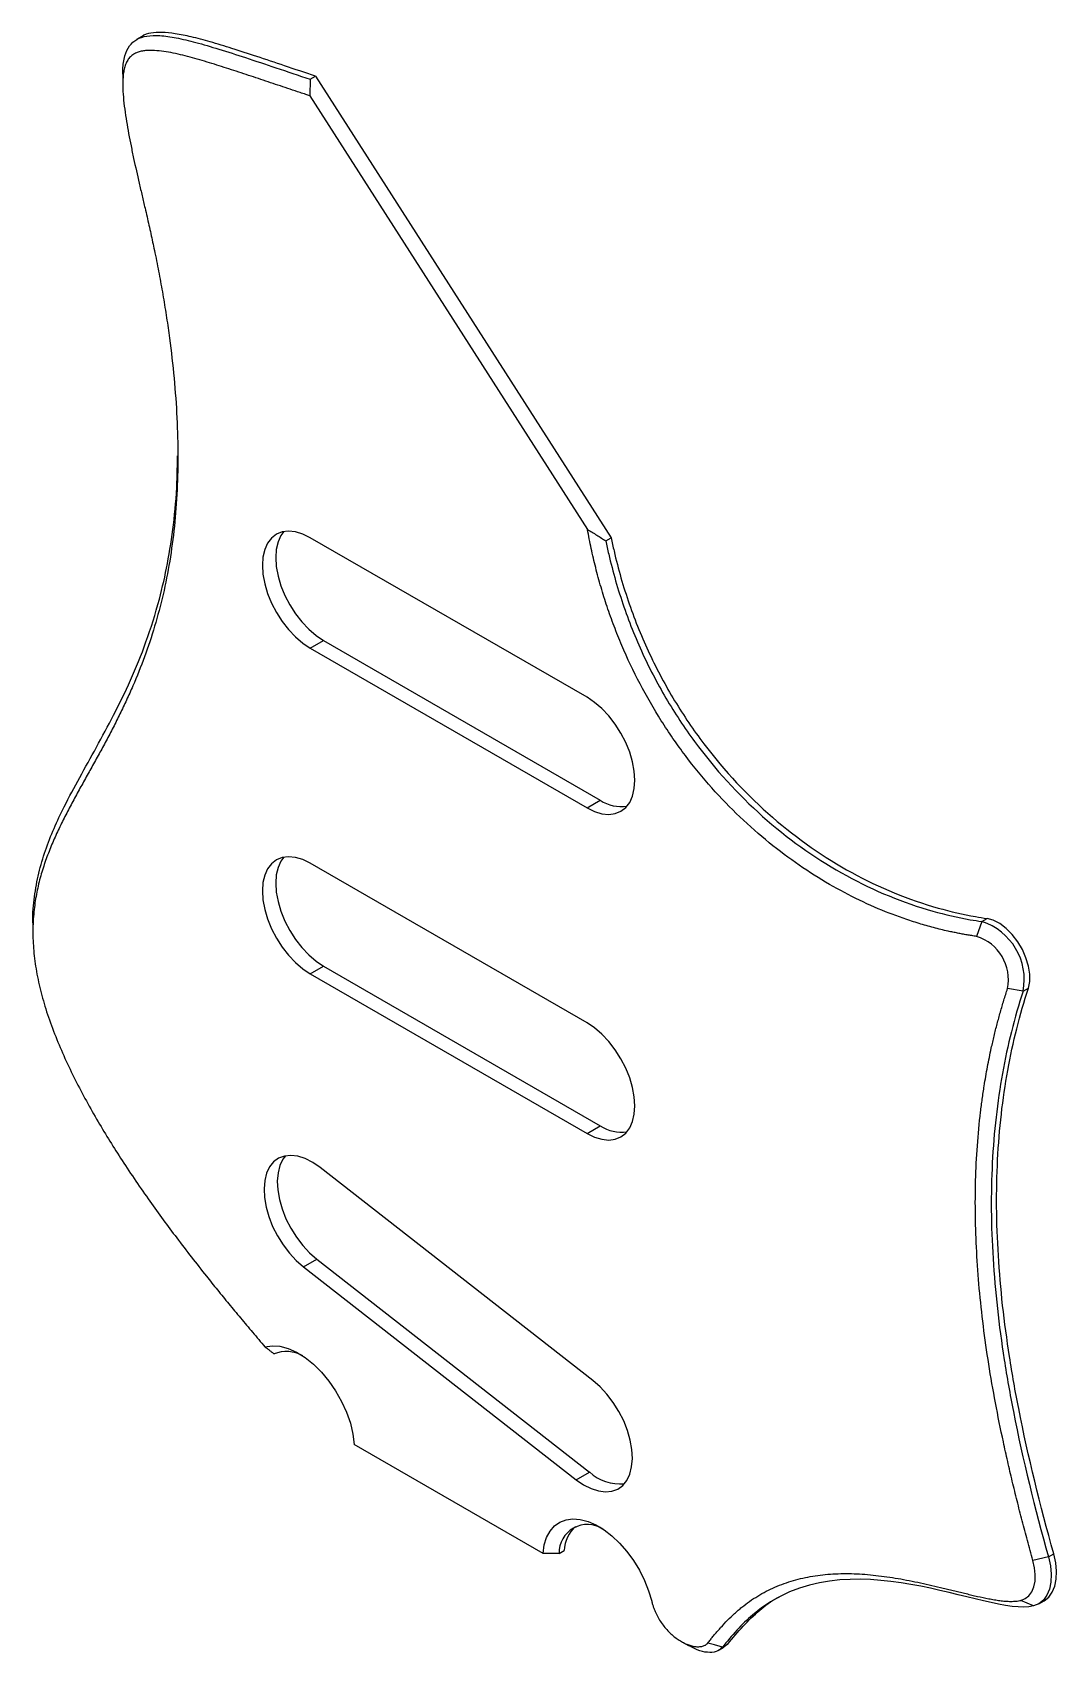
# Paper-space layout '_Isométrique' of a CAD drawing. Header units: millimetres. Extents: x -57 to 79, y -221 to -6.
import ezdxf

# ---------------------------------------------------------------- set-up
doc = ezdxf.new("R2010")
doc.units = ezdxf.units.MM

psp = doc.layouts.new('_Isométrique')

# ---------------------------------------------------------------- linework, layer by layer
at = {"color": 7, "linetype": 'Continuous', "lineweight": 25}
for p, q in [((-42.53, -6.67), (-43.24, -7.08)), ((-45.07, -11.8), (-45.07, -13.03)), ((-20.17, -12.35), (-20.21, -14.55)), ((-20.17, -12.35), (-19.46, -11.94)), ((-19.46, -11.94), (19.83, -73.32)), ((-20.21, -14.55), (16.68, -72.18)), ((16.62, -94.51), (-20.15, -73.29)), ((19.12, -73.72), (19.83, -73.32)), ((-20.15, -87.98), (-18.38, -86.96)), ((-20.15, -87.98), (16.62, -109.21)), ((-18.38, -86.96), (18.38, -108.19)), ((16.62, -109.21), (18.38, -108.19)), ((16.62, -137.79), (-20.15, -116.56)), ((-57.01, -124.49), (-57.01, -125.71)), ((69.07, -124.31), (68.37, -126.28)), ((69.06, -124.31), (69.77, -123.9)), ((-20.15, -131.26), (-18.38, -130.24)), ((-20.15, -131.26), (16.62, -152.49)), ((-18.38, -130.24), (18.38, -151.47)), ((74.56, -133.57), (72.49, -133.23)), ((74.56, -133.57), (75.27, -133.16)), ((16.62, -152.49), (18.38, -151.47)), ((17.38, -185.3), (-18.83, -157.02)), ((-21.04, -170.22), (-19.27, -169.2)), ((-19.27, -169.2), (16.94, -197.48)), ((-21.04, -170.22), (15.17, -198.5)), ((10.77, -208.31), (-14.31, -193.83)), ((15.17, -198.5), (16.94, -197.48)), ((12.9, -208.31), (13.6, -207.9)), ((77.92, -208.76), (75.87, -209.24)), ((77.92, -208.76), (78.63, -208.35)), ((75.95, -215.28), (74.27, -214.54)), ((76.65, -215), (77.35, -214.59)), ((29.12, -219.99), (30.18, -220.6)), ((34.14, -221.17), (34.85, -220.76)), ((34.62, -220.78), (35.32, -220.37)), ((35.32, -220.37), (34.82, -220.71))]:
    psp.add_line(p, q, dxfattribs=at)
at = {"color": 7, "linetype": 'Continuous', "lineweight": 25, "flags": 128}
for points in [[(-20.15, -73.29), (-21.15, -72.8), (-22.12, -72.51), (-23.04, -72.42), (-23.89, -72.53), (-24.65, -72.84), (-25.3, -73.34), (-25.82, -74.03), (-26.21, -74.87), (-26.44, -75.86), (-26.52, -76.96), (-26.44, -78.16), (-26.21, -79.41), (-25.82, -80.7), (-25.3, -81.98), (-24.65, -83.23), (-23.89, -84.42), (-23.04, -85.51), (-22.12, -86.49), (-21.15, -87.32), (-20.15, -87.98)], [(-23.68, -72.48), (-24.06, -73), (-24.44, -73.85), (-24.67, -74.84), (-24.75, -75.94), (-24.67, -77.14), (-24.44, -78.39), (-24.06, -79.68), (-23.53, -80.96), (-22.88, -82.21), (-22.13, -83.4), (-21.27, -84.49), (-20.35, -85.47), (-19.38, -86.3), (-18.38, -86.96)], [(16.62, -109.21), (17.61, -109.69), (18.58, -109.99), (19.51, -110.08), (20.36, -109.97), (21.12, -109.66), (21.77, -109.15), (22.29, -108.47), (22.67, -107.63), (22.9, -106.64), (22.98, -105.54), (22.9, -104.34), (22.67, -103.08), (22.29, -101.8), (21.77, -100.51), (21.12, -99.26), (20.36, -98.08), (19.51, -96.98), (18.58, -96.01), (17.61, -95.18), (16.62, -94.51)], [(-20.15, -116.56), (-21.15, -116.08), (-22.12, -115.79), (-23.04, -115.7), (-23.89, -115.81), (-24.65, -116.12), (-25.3, -116.62), (-25.82, -117.3), (-26.21, -118.15), (-26.44, -119.13), (-26.52, -120.24), (-26.44, -121.43), (-26.21, -122.69), (-25.82, -123.97), (-25.3, -125.26), (-24.65, -126.51), (-23.89, -127.7), (-23.04, -128.79), (-22.12, -129.77), (-21.15, -130.6), (-20.15, -131.26)], [(-23.68, -115.76), (-24.06, -116.28), (-24.44, -117.13), (-24.67, -118.11), (-24.75, -119.22), (-24.67, -120.41), (-24.44, -121.67), (-24.06, -122.95), (-23.53, -124.24), (-22.88, -125.49), (-22.13, -126.68), (-21.27, -127.77), (-20.35, -128.75), (-19.38, -129.57), (-18.38, -130.24)], [(75.27, -133.16), (75.45, -132.29), (75.45, -131.31), (75.28, -130.24), (74.94, -129.13), (74.46, -128.03), (73.84, -126.99), (73.11, -126.04), (72.31, -125.23), (71.46, -124.59), (70.6, -124.14), (69.77, -123.9)], [(16.62, -152.49), (17.61, -152.97), (18.58, -153.26), (19.51, -153.35), (20.36, -153.24), (21.12, -152.93), (21.77, -152.43), (22.29, -151.75), (22.67, -150.9), (22.9, -149.92), (22.98, -148.81), (22.9, -147.62), (22.67, -146.36), (22.29, -145.08), (21.77, -143.79), (21.12, -142.54), (20.36, -141.35), (19.51, -140.26), (18.58, -139.28), (17.61, -138.45), (16.62, -137.79)], [(-18.83, -157.02), (-19.82, -156.34), (-20.82, -155.83), (-21.8, -155.52), (-22.72, -155.41), (-23.58, -155.49), (-24.36, -155.78), (-25.02, -156.26), (-25.55, -156.93), (-25.95, -157.76), (-26.2, -158.73), (-26.3, -159.82), (-26.24, -161.01), (-26.02, -162.26), (-25.65, -163.54), (-25.15, -164.83), (-24.51, -166.08), (-23.76, -167.28), (-22.92, -168.39), (-22.01, -169.37), (-21.04, -170.22)], [(-23.46, -155.47), (-23.79, -155.91), (-24.18, -156.73), (-24.43, -157.71), (-24.53, -158.8), (-24.47, -159.99), (-24.25, -161.24), (-23.89, -162.52), (-23.38, -163.81), (-22.74, -165.06), (-22, -166.26), (-21.15, -167.36), (-20.24, -168.35), (-19.27, -169.2)], [(-26.17, -180.85), (-25.21, -180.69), (-24.18, -180.76), (-23.09, -181.05), (-21.97, -181.55), (-20.84, -182.26), (-19.73, -183.15), (-18.67, -184.2), (-17.67, -185.4), (-16.78, -186.71), (-15.99, -188.1), (-15.34, -189.54), (-14.83, -191), (-14.48, -192.44), (-14.31, -193.83)], [(15.17, -198.5), (16.17, -199.18), (17.16, -199.69), (18.14, -200), (19.07, -200.11), (19.93, -200.03), (20.7, -199.74), (21.36, -199.26), (21.9, -198.59), (22.29, -197.76), (22.54, -196.79), (22.64, -195.7), (22.58, -194.51), (22.36, -193.26), (22, -191.98), (21.49, -190.69), (20.85, -189.44), (20.11, -188.24), (19.26, -187.13), (18.35, -186.15), (17.38, -185.3)], [(10.77, -208.31), (10.93, -207.18), (11.25, -206.19), (11.71, -205.34), (12.3, -204.65), (13.01, -204.15), (13.83, -203.83), (14.74, -203.71), (15.72, -203.79), (16.75, -204.06), (17.81, -204.52), (18.88, -205.17), (19.93, -205.98), (20.95, -206.95), (21.91, -208.05), (22.79, -209.25), (23.58, -210.54), (24.25, -211.89), (24.8, -213.26), (25.21, -214.64)], [(77.92, -208.76), (78.19, -209.94), (78.3, -211.07), (78.26, -212.12), (78.07, -213.07), (77.73, -213.87), (77.26, -214.52), (76.66, -214.99), (75.95, -215.28)], [(77.35, -214.59), (77.36, -214.59), (77.96, -214.11), (78.44, -213.46), (78.78, -212.66), (78.97, -211.72), (79.01, -210.67), (78.89, -209.54), (78.63, -208.35)], [(74.27, -214.54), (74.84, -214.31), (75.33, -213.92), (75.72, -213.4), (75.99, -212.74), (76.15, -211.98), (76.18, -211.12), (76.09, -210.2), (75.87, -209.24)], [(34.62, -220.78), (33.56, -220.47), (32.66, -220.21)]]:
    psp.add_lwpolyline(points, dxfattribs=at)
at = {"color": 7, "linetype": 'Continuous', "lineweight": 25}
for centre, radius, start, end in [((21.23, -103.85), 5.19, 236.7463, 277.578), ((66.57, -132.05), 8.14, 349.2454, 72.1365), ((66.55, -132.06), 6.06, 348.8733, 72.4766), ((21.23, -147.13), 5.19, 236.7463, 277.578), ((-23.34, -185.93), 4.46, 60.5529, 111.294), ((20.98, -193.12), 5.94, 227.1892, 275.7358), ((16.67, -208.23), 3.77, 57.0035, 181.2918), ((17.99, -208.01), 4.39, 131.225, 178.6465)]:
    psp.add_arc(centre, radius, start, end, dxfattribs=at)
for points, knots in [([(-19.46, -11.94), (-20.83, -11.48), (-23.44, -10.62), (-27.14, -9.37), (-30.43, -8.29), (-33.34, -7.4), (-35.86, -6.72), (-38.01, -6.28), (-39.83, -6.08), (-41.29, -6.21), (-42.21, -6.38), (-42.52, -6.67), (-42.53, -6.67)], [0, 0, 0, 0, 0.173018, 0.328312, 0.466729, 0.589146, 0.696508, 0.788361, 0.86805, 0.937319, 0.998618, 1, 1, 1, 1]), ([(-20.21, -14.55), (-20.39, -14.49), (-20.82, -14.35), (-21.69, -14.06), (-22.82, -13.68), (-24.12, -13.25), (-25.42, -12.81), (-26.72, -12.38), (-28.46, -11.8), (-30.63, -11.08), (-32.79, -10.39), (-34.52, -9.87), (-35.81, -9.5), (-37.09, -9.16), (-38.36, -8.87), (-39.62, -8.65), (-40.85, -8.51), (-41.85, -8.51), (-42.61, -8.62), (-43.14, -8.78), (-43.64, -9.02), (-44.07, -9.36), (-44.43, -9.81), (-44.7, -10.36), (-44.89, -11), (-45.04, -11.92), (-45.09, -13.17), (-45, -14.74), (-44.82, -16.34), (-44.57, -17.96), (-44.29, -19.58), (-43.97, -21.22), (-43.51, -23.42), (-43.01, -25.62), (-42.5, -27.83), (-42.24, -28.94), (-42.11, -29.49)], [0, 0, 0, 0, 0.012579, 0.031446, 0.062893, 0.094339, 0.125786, 0.157232, 0.188679, 0.251572, 0.314467, 0.345918, 0.377341, 0.408727, 0.440084, 0.471436, 0.502865, 0.534531, 0.550324, 0.566096, 0.581987, 0.597821, 0.613597, 0.629515, 0.645247, 0.66095, 0.69251, 0.723542, 0.754302, 0.784974, 0.815633, 0.846305, 0.877001, 0.938462, 0.969223, 1, 1, 1, 1]), ([(-45.03, -11.82), (-45.04, -11.56), (-45.08, -10.63), (-44.85, -9.25), (-44.24, -7.85), (-43.22, -6.96), (-41.83, -6.54), (-40.04, -6.51), (-37.86, -6.83), (-35.24, -7.47), (-32.17, -8.38), (-28.61, -9.52), (-24.56, -10.88), (-21.69, -11.84), (-20.17, -12.35)], [0, 0, 0, 0, 0.021998, 0.079829, 0.132449, 0.184898, 0.242187, 0.308269, 0.385888, 0.476928, 0.582779, 0.704575, 0.843326, 1, 1, 1, 1]), ([(-42.11, -29.49), (-42.02, -29.87), (-41.84, -30.62), (-41.59, -31.75), (-41.34, -32.87), (-41.1, -33.99), (-40.74, -35.66), (-40.3, -37.87), (-39.8, -40.63), (-39.34, -43.37), (-38.81, -46.99), (-38.28, -51.46), (-37.87, -56.74), (-37.7, -61.92), (-37.8, -66.95), (-38.17, -71.8), (-38.79, -76.44), (-39.67, -80.87), (-40.8, -85.11), (-42.15, -89.15), (-43.44, -92.38), (-44.56, -94.88), (-45.44, -96.71), (-46.34, -98.51), (-47.27, -100.29), (-48.22, -102.04), (-49.03, -103.49), (-49.67, -104.65), (-50.15, -105.51), (-50.63, -106.38), (-51.27, -107.55), (-52.06, -109.01), (-52.98, -110.79), (-53.86, -112.61), (-54.68, -114.49), (-55.42, -116.44), (-56.06, -118.5), (-56.57, -120.68), (-56.91, -123.02), (-57.05, -125.53), (-56.94, -128.18), (-56.57, -130.95), (-55.95, -133.78), (-55.08, -136.69), (-53.66, -140.56), (-51.45, -145.38), (-48.43, -150.87), (-45.09, -156.25), (-41.58, -161.39), (-37.83, -166.5), (-34.81, -170.39), (-32.48, -173.29), (-30.97, -175.14), (-29.41, -177.02), (-27.81, -178.93), (-26.72, -180.2), (-26.17, -180.85)], [0, 0, 0, 0, 0.0063, 0.012564, 0.018794, 0.02499, 0.031152, 0.046751, 0.062161, 0.077715, 0.093084, 0.123986, 0.154955, 0.186091, 0.217331, 0.248328, 0.279173, 0.309978, 0.340847, 0.371865, 0.403065, 0.418669, 0.434266, 0.44986, 0.465455, 0.481052, 0.496651, 0.504451, 0.512251, 0.52005, 0.527849, 0.543436, 0.558999, 0.57453, 0.590029, 0.605504, 0.62098, 0.636512, 0.6522, 0.668144, 0.683954, 0.699692, 0.715577, 0.731145, 0.747378, 0.779192, 0.810849, 0.841147, 0.874145, 0.904621, 0.937279, 0.949255, 0.961512, 0.974055, 0.986883, 1, 1, 1, 1]), ([(-57, -124.49), (-57.01, -124.45), (-57.08, -123.21), (-56.82, -120.98), (-56.27, -117.81), (-55.36, -114.8), (-54.21, -111.88), (-52.68, -108.65), (-50.76, -105.09), (-48.52, -101.09), (-46.22, -96.84), (-43.97, -92.22), (-41.89, -87.12), (-40.26, -81.93), (-39.06, -76.7), (-38.28, -71.52), (-37.83, -66.74), (-37.81, -63.59), (-37.8, -62.43)], [0, 0, 0, 0, 0.001847, 0.04655, 0.092336, 0.139826, 0.189384, 0.241178, 0.313758, 0.390242, 0.470421, 0.554135, 0.641383, 0.732405, 0.803474, 0.877328, 0.954441, 1, 1, 1, 1]), ([(68.37, -126.28), (68.16, -126.25), (67.74, -126.19), (67.11, -126.09), (66.48, -125.97), (65.86, -125.85), (65.23, -125.73), (64.16, -125.5), (62.67, -125.13), (60.72, -124.58), (58.76, -123.94), (56.13, -122.98), (52.82, -121.54), (48.82, -119.43), (44.8, -116.9), (40.81, -113.91), (36.91, -110.48), (33.16, -106.61), (30.23, -103.04), (28.03, -99.99), (25.96, -96.85), (23.59, -92.75), (21.58, -88.49), (20.2, -85.04), (19.27, -82.46), (18.46, -79.86), (17.87, -77.71), (17.46, -76), (17.17, -74.73), (16.91, -73.45), (16.76, -72.6), (16.68, -72.18)], [0, 0, 0, 0, 0.0104552, 0.0208676, 0.0312382, 0.041568, 0.0518582, 0.0621097, 0.093531, 0.1245536, 0.1561011, 0.1872045, 0.2494599, 0.3116596, 0.374276, 0.4371556, 0.499958, 0.5622351, 0.6248201, 0.6562159, 0.687365, 0.7495008, 0.8122683, 0.8433043, 0.8747397, 0.9058017, 0.9373995, 0.9528224, 0.9683894, 0.9841116, 1, 1, 1, 1]), ([(16.68, -72.18), (17.09, -72.43), (17.91, -72.94), (18.72, -73.47), (19.12, -73.72)], [0, 0, 0, 0, 0.506946, 1, 1, 1, 1]), ([(19.12, -73.72), (19.24, -74.31), (19.89, -77.3), (21.41, -82.56), (24.12, -89.23), (27.46, -95.45), (32.65, -103.09), (40.34, -111.28), (50.95, -118.65), (60.25, -122.48), (66.37, -123.88), (68.56, -124.24), (69.06, -124.31)], [0.1033086, 0.1033086, 0.1033086, 0.1033086, 0.1173844, 0.1760766, 0.2347688, 0.293461, 0.3521532, 0.4695377, 0.5869221, 0.7043065, 0.7535699, 0.7685405, 0.7685405, 0.7685405, 0.7685405]), ([(19.83, -73.32), (19.95, -73.9), (20.6, -76.9), (22.12, -82.16), (24.83, -88.82), (28.17, -95.04), (33.35, -102.68), (41.04, -110.87), (51.65, -118.24), (60.95, -122.07), (67.08, -123.48), (69.26, -123.83), (69.77, -123.9)], [0.1033086, 0.1033086, 0.1033086, 0.1033086, 0.1173844, 0.1760766, 0.2347688, 0.293461, 0.3521532, 0.4695377, 0.5869221, 0.7043065, 0.7535699, 0.7685405, 0.7685405, 0.7685405, 0.7685405]), ([(75.87, -209.24), (75.75, -208.8), (75.5, -207.91), (75.14, -206.58), (74.79, -205.27), (74.32, -203.51), (73.76, -201.33), (73.12, -198.69), (72.51, -196.09), (71.74, -192.6), (70.86, -188.28), (69.97, -183.14), (69.25, -178.07), (68.71, -173.09), (68.36, -168.2), (68.19, -163.4), (68.23, -157.12), (68.6, -151.98), (69.13, -147.9), (69.43, -145.89), (69.82, -143.62), (70.27, -141.42), (70.7, -139.52), (71.11, -137.92), (71.54, -136.34), (72, -134.77), (72.33, -133.74), (72.49, -133.23)], [0, 0, 0, 0, 0.015939, 0.031705, 0.047296, 0.062715, 0.094341, 0.125365, 0.156936, 0.188007, 0.250713, 0.313379, 0.37573, 0.437862, 0.499893, 0.561955, 0.624189, 0.749514, 0.77451, 0.799619, 0.837026, 0.874664, 0.899464, 0.92439, 0.949449, 0.97465, 1, 1, 1, 1]), ([(78.63, -208.35), (76.83, -201.91), (75.23, -195.47), (73.52, -186.75), (73.11, -184.44), (72.4, -179.85), (72.09, -177.58), (71.35, -170.85), (71.08, -166.49), (71.01, -158.01), (71.22, -153.9), (71.89, -147.94), (72.18, -145.99), (72.86, -142.19), (73.26, -140.35), (74.18, -136.7), (74.7, -134.91), (75.27, -133.16)], [0.7689402, 0.7689402, 0.7689402, 0.7689402, 0.8125, 0.8125, 0.828125, 0.828125, 0.84375, 0.84375, 0.875, 0.875, 0.90625, 0.90625, 0.921875, 0.921875, 0.9375, 0.9375, 0.9535931, 0.9535931, 0.9535931, 0.9535931]), ([(74.56, -133.57), (73.99, -135.32), (73.47, -137.11), (72.56, -140.75), (72.16, -142.6), (71.47, -146.39), (71.19, -148.35), (70.51, -154.31), (70.3, -158.42), (70.37, -166.89), (70.64, -171.26), (71.39, -177.99), (71.69, -180.26), (72.41, -184.85), (72.81, -187.15), (74.52, -195.88), (76.12, -202.32), (77.92, -208.76)], [0.7689402, 0.7689402, 0.7689402, 0.7689402, 0.7850333, 0.7850333, 0.8006583, 0.8006583, 0.8162833, 0.8162833, 0.8475333, 0.8475333, 0.8787833, 0.8787833, 0.8944083, 0.8944083, 0.9100333, 0.9100333, 0.9535931, 0.9535931, 0.9535931, 0.9535931]), ([(-26.17, -180.85), (-26.06, -180.93), (-25.86, -181.08), (-25.55, -181.31), (-25.26, -181.54), (-25.06, -181.7), (-24.96, -181.77)], [0, 0, 0, 0, 0.262074, 0.516105, 0.762082, 1, 1, 1, 1]), ([(75.95, -215.28), (69.8, -216.83), (48.98, -204.47), (35.83, -219.22), (34.62, -220.78)], [0.2972801, 0.2972801, 0.2972801, 0.2972801, 0.8793121, 0.9455184, 0.9455184, 0.9455184, 0.9455184]), ([(32.66, -220.21), (32.78, -220.07), (33, -219.78), (33.35, -219.35), (33.69, -218.94), (34.03, -218.54), (34.56, -217.95), (35.28, -217.18), (36.06, -216.43), (36.7, -215.86), (37.36, -215.31), (38.56, -214.4), (40.4, -213.29), (42.77, -212.25), (45.28, -211.53), (47.92, -211.1), (50.68, -210.94), (53.53, -211.04), (55.97, -211.32), (57.94, -211.63), (59.43, -211.9), (60.93, -212.21), (62.44, -212.55), (63.7, -212.85), (64.71, -213.1), (65.47, -213.28), (66.22, -213.47), (66.98, -213.65), (67.74, -213.83), (68.74, -214.07), (69.74, -214.28), (70.74, -214.46), (71.47, -214.57), (72.2, -214.65), (72.8, -214.68), (73.27, -214.67), (73.61, -214.65), (73.95, -214.61), (74.16, -214.57), (74.27, -214.54)], [0, 0, 0, 0, 0.012895, 0.025584, 0.038069, 0.050351, 0.062429, 0.094347, 0.124696, 0.140257, 0.155825, 0.187003, 0.249686, 0.312424, 0.374681, 0.436819, 0.499147, 0.561881, 0.62458, 0.655881, 0.687171, 0.718462, 0.749762, 0.781073, 0.796731, 0.81239, 0.828049, 0.843706, 0.859362, 0.875014, 0.906307, 0.921952, 0.937575, 0.953162, 0.968726, 0.976733, 0.984307, 0.992396, 1, 1, 1, 1]), ([(25.21, -214.64), (25.23, -214.71), (25.26, -214.85), (25.33, -215.07), (25.39, -215.28), (25.46, -215.49), (25.54, -215.69), (25.62, -215.9), (25.73, -216.16), (25.87, -216.47), (26.12, -216.94), (26.48, -217.51), (26.95, -218.15), (27.47, -218.72), (28.02, -219.23), (28.59, -219.66), (29.16, -220.02), (29.72, -220.31), (30.29, -220.53), (30.83, -220.67), (31.36, -220.72), (31.86, -220.68), (32.2, -220.56), (32.4, -220.45), (32.49, -220.38), (32.58, -220.3), (32.64, -220.24), (32.66, -220.21)], [0, 0, 0, 0, 0.018538, 0.036802, 0.054816, 0.072608, 0.090204, 0.107634, 0.124927, 0.156359, 0.187582, 0.249673, 0.312356, 0.374713, 0.437412, 0.499831, 0.56239, 0.624913, 0.687109, 0.749693, 0.812155, 0.874538, 0.937232, 0.952995, 0.968477, 0.984395, 1, 1, 1, 1]), ([(35.32, -220.37), (35.99, -219.55), (37.3, -217.92), (39.5, -215.86), (41.14, -214.57), (42.1, -214.1), (42.2, -214.05)], [0, 0, 0, 0, 0.327802, 0.65279, 0.963762, 1, 1, 1, 1]), ([(34.62, -220.78), (34.35, -221), (33.8, -221.45), (32.6, -221.5), (31.38, -221.24), (30.54, -220.77), (30.18, -220.56)], [0, 0, 0, 0, 0.247059, 0.509305, 0.784825, 1, 1, 1, 1])]:
    psp.add_open_spline(points, degree=3, knots=knots, dxfattribs=at)
for points in [[(69.06, -124.31), (69.06, -124.31), (69.07, -124.31), (69.07, -124.31)], [(12.9, -208.31), (12.19, -208.31), (11.48, -208.31), (10.77, -208.31)]]:
    psp.add_open_spline(points, degree=3, dxfattribs=at)

doc.saveas('drawing.dxf')
